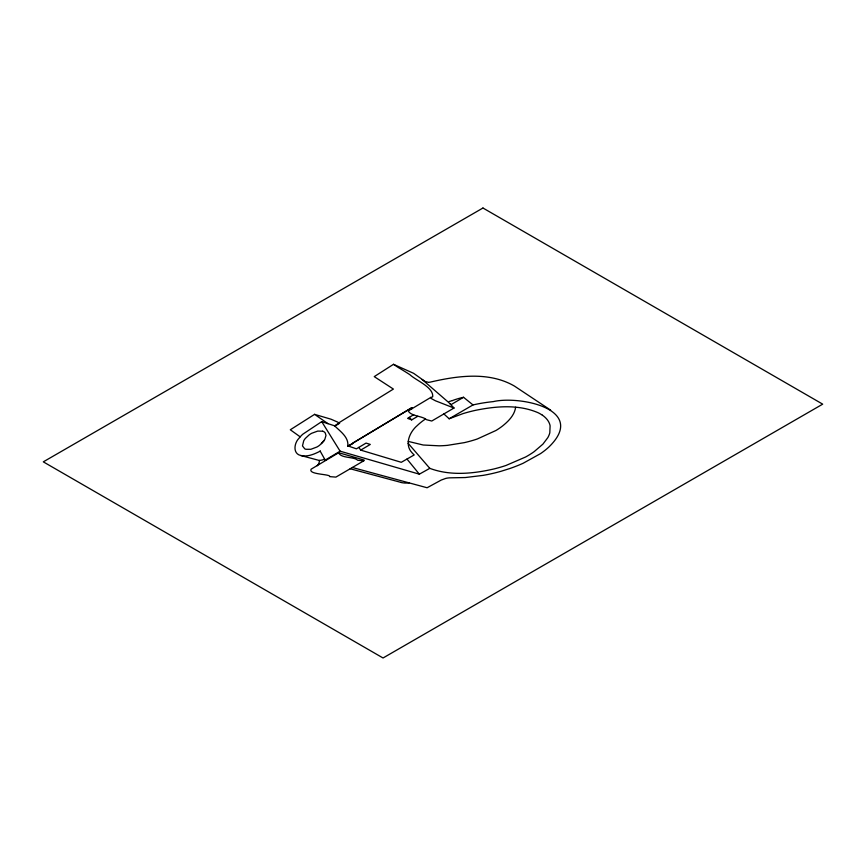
<?xml version="1.0" encoding="UTF-8"?>
<svg xmlns="http://www.w3.org/2000/svg" width="866" height="866" viewBox="0 0 866 866"><rect width="100%" height="100%" fill="white"/><g stroke="black" fill="none" stroke-linecap="round" stroke-linejoin="round"><path stroke-width="1.3" d="M425.206 419.187A79.759 46.05 0 0 0 417.206 425.607C409.748 431.939 404.216 444.301 411.88 452.593A34.402 19.864 0 0 0 414.219 454.921L401.283 462.303L360.711 450.114L358.827 447.386M515.638 407.215C514.588 415.02 508.678 421.017 502.832 425.758A82.118 47.413 0 0 1 495.98 430.478L477.339 438.965A92.5 53.411 0 0 1 464.349 442.634L447.549 445.34A68.912 39.793 0 0 1 439.116 445.817L423.214 445.016L408.189 441.389M339.061 423.041A20.654 11.918 0 0 0 337.491 422.013L330.985 419.198L314.596 414.37L327.998 423.68M360.711 450.114L370.312 444.431L366.047 443.089L356.413 448.826L347.807 445.871C348.879 437.146 340.057 431.214 334.59 425.812L321.708 421.634L302.743 434.256A60.533 34.954 0 0 0 299.008 438.272C294.202 442.894 292.491 453.708 300.805 455.505L319.467 460.517M428.248 382.252L425.314 381.516A9.645 5.575 0 0 1 424.86 381.3L413.634 373.333L393.5 364.315L398.219 367.476A352.137 203.304 0 0 1 409.856 374.664C416.113 380.553 433.714 387.254 432.708 396.812A2.858 1.656 0 0 1 431.344 397.256A1.18 0.682 0 0 0 430.781 397.429L408.276 410.917C410.657 416.221 422.727 415.983 426.581 419.718L431.755 421.028L454.044 407.994L450.049 403.848M338.693 452.723C340.544 458.504 354.443 456.566 357.636 460.236L363.709 460.853A2.057 1.191 0 0 0 364.121 460.052L338.693 452.723L311.132 469.177C307.874 474.795 331.039 473.929 329.73 476.636L335.911 477.101L363.709 460.853M430.781 397.429L431.192 398.479L435.338 400.741L453.99 408.038M314.661 414.305L290.305 429.774L300.188 436.843M393.5 364.315L374.242 376.623L393.402 389.072L339.017 422.705L339.656 423.225L334.839 426.202M334.59 425.812L339.266 422.911M320.344 451.078C314.531 454.076 307.582 457.161 300.805 455.505M347.807 445.871L353.306 443.197L348.11 446.326M411.902 407.648L352.906 443.067L411.913 407.659A7.718 4.449 0 0 1 411.718 408.871M320.117 451.013L325.205 460.117L340.1 451.175L419.35 474.167L429.796 468.344C450.32 476.051 473.193 473.756 494.118 468.917A110.859 64.008 0 0 0 505.928 465.497L525.597 457.01A97.122 56.073 0 0 0 534.127 451.673L542.939 444.106L547.799 437.666A54.071 31.219 0 0 0 549.813 432.794L550.105 425.801A34.716 20.048 0 0 0 542.419 415.182M413.677 414.727L407.583 418.365L411.675 419.891L417.726 416.308M450.991 404.671L463.537 397.288L472.998 404.931L475.813 404.314A104.017 60.057 0 0 1 493.252 401.618C519.47 395.47 587.646 409.012 549.109 446.802A96.743 55.857 0 0 1 540.514 453.632L523.086 463.288A130.073 75.093 0 0 1 509.684 468.571L501.035 471.288A116.239 67.104 0 0 1 483.033 475.38L465.259 477.545L450.894 477.815A13.639 7.87 0 0 0 445.882 478.368L441.292 480.024L427.1 487.753L352.365 467.488M443.89 413.948L449.151 418.765L472.998 404.931M449.151 418.765L462.985 413.623A109.278 63.099 0 0 1 475.466 410.343C495.937 406.176 518.398 404.205 538.046 412.703A34.857 20.124 0 0 1 542.365 415.204M324.685 459.207L323.981 459.456M452.398 400.579L452.474 400.547A58.758 33.926 0 0 1 463.537 397.288M452.323 400.601L449.151 401.553M429.06 382.252L429.72 382.209A5.131 2.966 0 0 0 430.218 382.133C457.573 375.768 488.965 371.33 514.436 386.074L550.668 410.159M350.178 468.766L401.164 482.449M325.205 460.117L326.006 460.333M322.639 431.203L317.735 431.084L311.771 433.249A22.797 13.163 0 0 0 309.065 434.959L305.352 438.402A33.72 19.463 0 0 0 303.728 440.762L302.472 445.914L304.713 448.794A4.795 2.771 0 0 0 305.925 449.281L310.862 449.292L316.869 447.029A23.447 13.531 0 0 0 319.608 445.254L323.31 441.692A32.984 19.041 0 0 0 324.858 439.289L325.973 435.468L325.324 433.152A6.04 3.486 0 0 0 322.682 431.16M422.197 379.535L448.675 402.474A18.803 10.857 0 0 0 450.071 403.837M409.261 417.358L411.675 419.891M408.124 443.295L429.796 468.344M406.988 459.056L419.35 474.167M321.708 421.634L340.1 451.175M323.841 459.456A10.36 5.986 0 0 1 319.5 460.398M409.153 482.849A12.719 7.35 0 0 1 401.131 482.492M319.381 460.517A18.857 10.89 0 0 1 317.237 465.756M321.459 443.652A24.681 14.246 0 0 1 324.339 440.231M482.957 208.013L43.3 461.849L383.043 657.987L822.7 404.151L482.957 208.013"/></g></svg>
